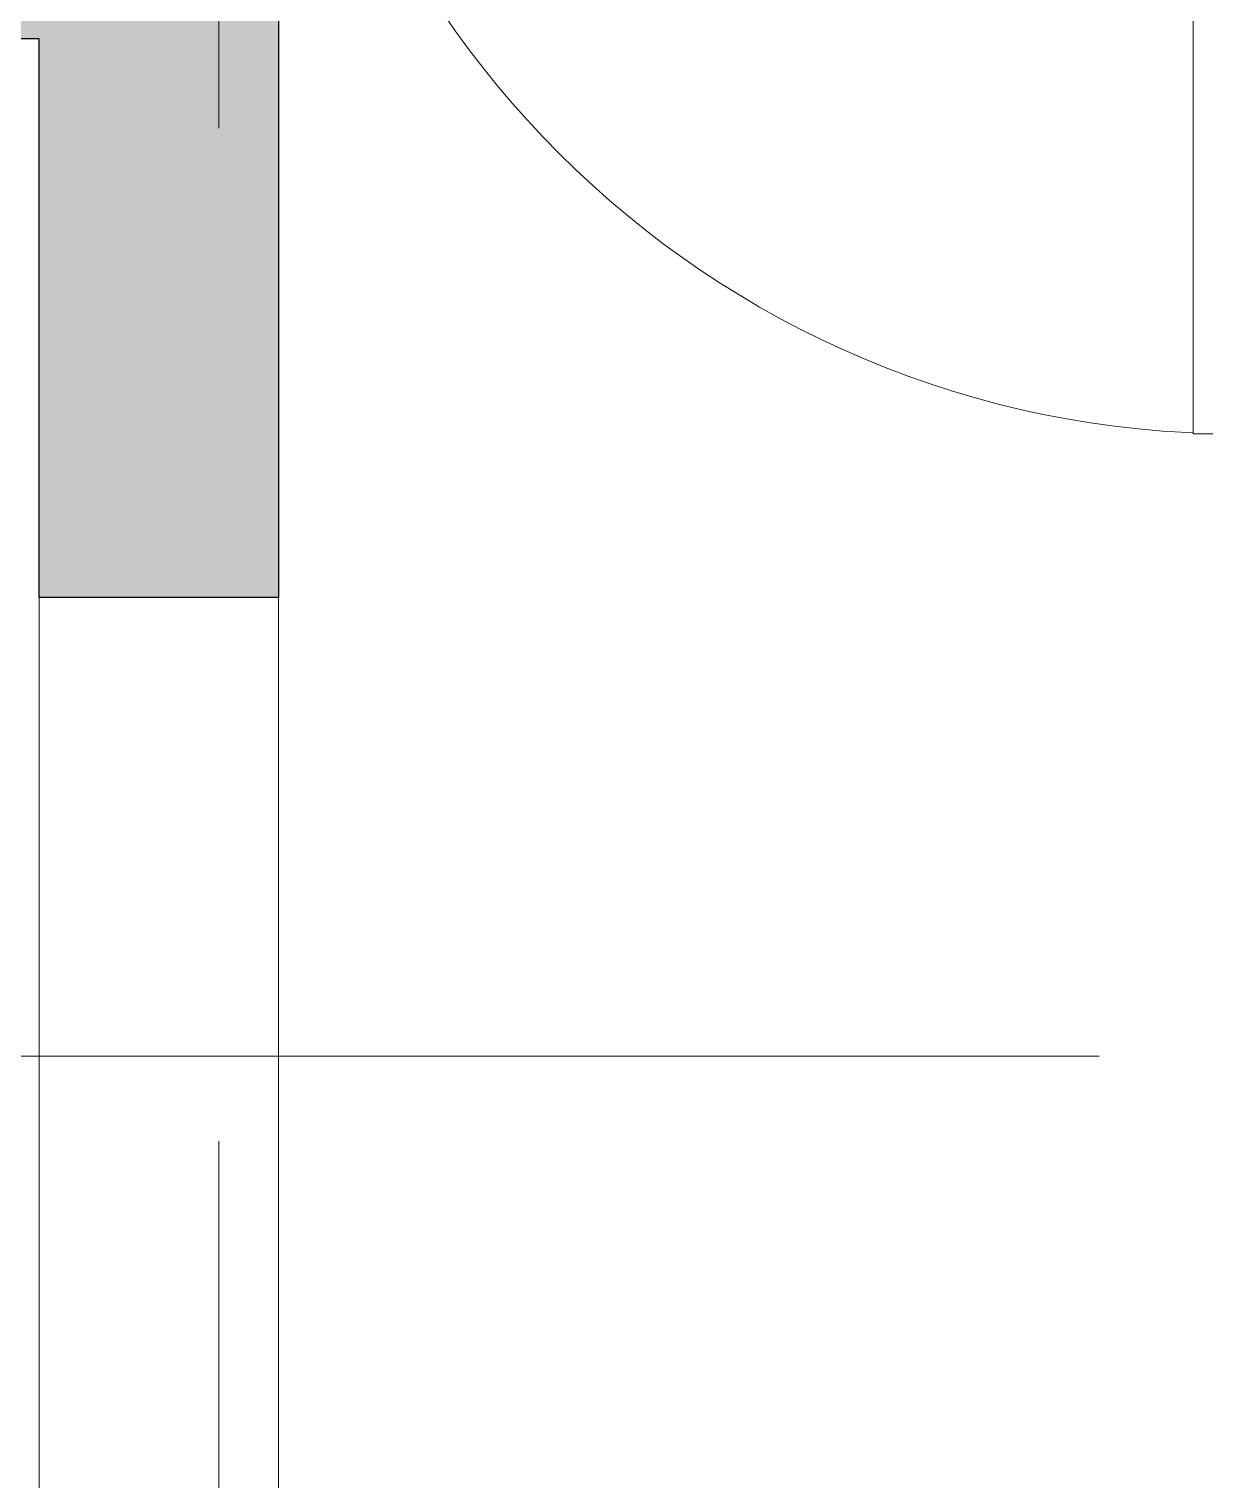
# Model space of a CAD drawing. Header units: metres. Extents: x -54 to 264, y -14 to 31.
# Drawn here: x 31.158 to 32.632, y 6.094 to 7.913 of the extents above; entities that cross this region are included whole.
import ezdxf

# ---------------------------------------------------------------- set-up
doc = ezdxf.new("R2010")
doc.units = ezdxf.units.M
doc.header["$LTSCALE"] = 0.001
doc.linetypes.add('CENTERX2', pattern=[101.6, 63.5, -12.7, 12.7, -12.7])
doc.linetypes.add('HIDDENX2', pattern=[19.05, 12.7, -6.35])
doc.layers.get('0').update_dxf_attribs({"lineweight": 13, "true_color": 0x000000})
for name, color, linetype, lineweight, true_color in [('Jach-Anotaciones-Hatch-Lum50%', 9, 'Continuous', 13, 0x808080), ('Jach-Anotaciones-Hatch-Lum80%', 250, 'Continuous', 13, 0x333333), ('JACH-Anotaciones-Lineas-EJES', 7, 'CENTERX2', 9, 0x666666), ('JACH-Arq-Líneas-ProyeccionCerramientos', 7, 'HIDDENX2', 13, 0x000000), ('JACH-Arq-Muros01-Carga', 7, 'Continuous', 25, 0x000000), ('JACH-Arq-Puertas01-', 7, 'Continuous', 13, 0x404040)]:
    doc.layers.add(name, color=color, linetype=linetype, lineweight=lineweight, true_color=true_color)

# ---------------------------------------------------------------- blocks, each defined once
blk = doc.blocks.new('*U71')
at = {"lineweight": 0, "ltscale": 100}
blk.add_wipeout([(0.925, 0.17), (0.925, -0.02), (-0.275, -0.02), (-0.275, 0.17)], dxfattribs=at).dxf.layer = 'Jach-Anotaciones-Hatch-Lum50%'
at = {"lineweight": 0}
blk.add_arc((0.925, 0), 1.2, 180, 270, dxfattribs=at)
at = {"lineweight": 30}
blk.add_wipeout([(0.871, 0), (0.871, -1.2), (0.925, -1.2), (0.925, 0)], dxfattribs=at)
blk.add_lwpolyline([(0.871, 0), (0.871, -1.2), (0.925, -1.2), (0.925, 0)], close=True)
at = {"layer": 'Jach-Anotaciones-Hatch-Lum50%', "color": 9}
blk.add_lwpolyline([(0.925, 0.054), (-0.275, 0.054), (-0.275, 0), (0.925, 0)], close=True, dxfattribs=at)

msp = doc.modelspace()

# ---------------------------------------------------------------- hatches: boundary and pattern name
at = {"layer": 'Jach-Anotaciones-Hatch-Lum80%', "ltscale": 100}
h = msp.add_hatch(color=256, dxfattribs=at)
h.dxf.hatch_style = 1
h.paths.add_polyline_path([(26.4609, 7.2), (26.1609, 7.2), (26.1609, 7.9), (26.1609, 8.7), (26.4609, 8.7), (26.4609, 8.05), (29.3709, 8.05), (29.3709, 10), (29.5209, 10), (29.5209, 8.05), (31.3209, 8.05), (31.3209, 9.85), (30.3209, 9.85), (30.3209, 10), (31.4709, 10), (31.4709, 7.2), (31.1709, 7.2), (31.1709, 7.9), (26.4609, 7.9)])

# ---------------------------------------------------------------- linework, layer by layer
at = {"layer": 'JACH-Anotaciones-Lineas-EJES', "ltscale": 100}
for points in [[(31.3959, -2.3716), (31.3959, 25.9187)], [(-4.3309, 6.625), (52.1472, 6.625)]]:
    msp.add_lwpolyline(points, dxfattribs=at)
at = {"layer": 'JACH-Arq-Líneas-ProyeccionCerramientos', "lineweight": 0, "ltscale": 100}
msp.add_lwpolyline([(31.1709, 7.2), (31.4709, 7.2), (31.4709, 6.05), (31.1709, 6.05)], close=True, dxfattribs=at)

# ---------------------------------------------------------------- next in the draw order: block references
at = {"layer": 'JACH-Arq-Puertas01-', "ltscale": 100}
msp.add_blockref('*U71', (31.7459, 8.605), dxfattribs=at)

# ---------------------------------------------------------------- next in the draw order: linework, layer by layer
at = {"layer": 'JACH-Arq-Muros01-Carga', "color": 3, "ltscale": 100}
msp.add_lwpolyline([(26.4609, 7.2), (26.1609, 7.2), (26.1609, 7.9), (26.1609, 8.7), (26.4609, 8.7), (26.4609, 8.05), (29.3709, 8.05), (29.3709, 10), (29.5209, 10), (29.5209, 8.05), (31.3209, 8.05), (31.3209, 9.85), (30.3209, 9.85), (30.3209, 10), (31.4709, 10), (31.4709, 7.2), (31.1709, 7.2), (31.1709, 7.9), (26.4609, 7.9)], close=True, dxfattribs=at)

doc.saveas('drawing.dxf')
